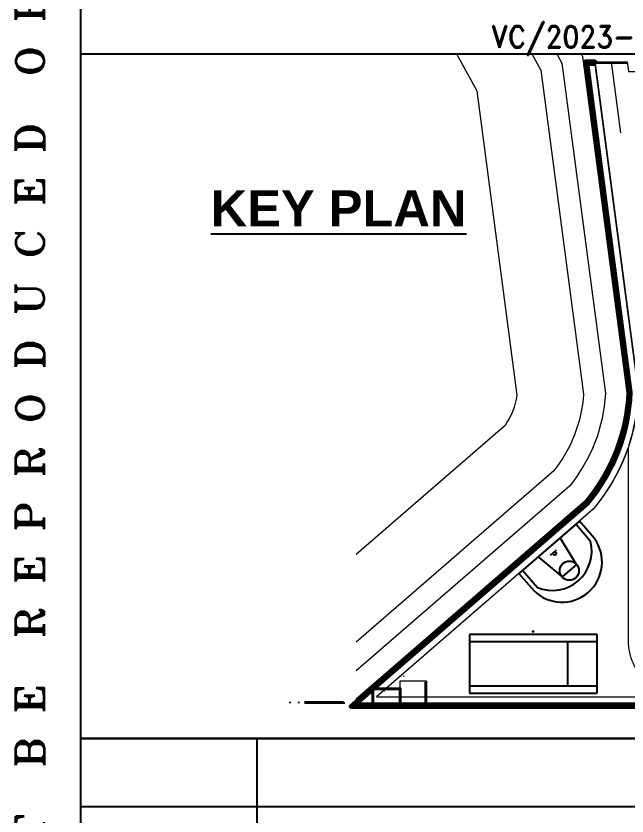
# Model space of a CAD drawing. Header units: millimetres. Extents: x 2061841 to 105821645, y -77612 to 48520811.
# Drawn here: x 2510680 to 2517186, y 31550 to 40064 of the extents above; entities that cross this region are included whole.
import ezdxf
from ezdxf.enums import TextEntityAlignment as Align

# ---------------------------------------------------------------- set-up
doc = ezdxf.new("R2010")
doc.units = ezdxf.units.MM
doc.header["$LTSCALE"] = 10
doc.header["$MEASUREMENT"] = 0
doc.layers.add('A-Site', color=253, linetype='Continuous', lineweight=9)
for name, color, linetype in [('BORDER', 5, 'Continuous'), ('SANCTION-A1 594X841$0$A1_Title Block_A-TITLE', 3, 'Continuous'), ('SHEET-TEXT', 7, 'Continuous'), ('VIN-T', 2, 'Continuous')]:
    doc.layers.add(name, color=color, linetype=linetype)
doc.styles.add('RD', font='romand.shx', dxfattribs={"width": 0.9, "height": 225})
doc.styles.add('RT', font='romant.shx', dxfattribs={"height": 250})
doc.styles.add('SANCTION-A1 594X841$0$A1_Title Block$0$A1_Title Block$0$MAS-TXTL', font='arialbd.ttf')

msp = doc.modelspace()

# ---------------------------------------------------------------- linework, layer by layer
at = {"lineweight": 15, "ltscale": 10, "transparency": 33554559}
msp.add_line((2517015.8, 39575.7), (2517115.3, 38822.5), dxfattribs=at)
at = {"color": 253, "extrusion": (0.002549, -0.002944, 0.999992)}
for p, q in [((2516678, 34687.8), (2516035, 34131.1)), ((2516836.1, 34505.2, -0.9), (2516678, 34687.8)), ((2516797.5, 34471.8, -0.9), (2516639.4, 34654.4)), ((2516648.9, 34227.6, -1.3), (2516472.2, 34509.7)), ((2516371.7, 34327, -0.3), (2516436, 34382.6, -0.3)), ((2516240.8, 34309.2), (2516494.6, 34094, -1.3)), ((2516073.6, 34164.5), (2516231.7, 33981.9, -0.9)), ((2516648.9, 34227.6, -1.3), (2516494.6, 34094, -1.3)), ((2516035, 34131.1), (2516193.1, 33948.5, -0.9))]:
    msp.add_line(p, q, dxfattribs=at)
at = {"color": 253}
for p, q in [((2516866.4, 33480.4, 0), (2515507.3, 33480.4, 0)), ((2515507.3, 33480.4, 0), (2515507.3, 32856.7, 0)), ((2516866.4, 32856.7, 0), (2516866.4, 33480.4, 0)), ((2516866.4, 33402.7, 0), (2515507.3, 33402.7, 0)), ((2516555.7, 32934.4, 0), (2516555.7, 33402.7, 0)), ((2515038.3, 32726.3), (2515038.3, 32973.3)), ((2515049.6, 32715), (2515049.6, 32984.6)), ((2515507.3, 32934.4, 0), (2516866.4, 32934.4, 0)), ((2515507.3, 32856.7, 0), (2516866.4, 32856.7, 0)), ((2513597.9, 32750.9), (2513597.9, 32765.3)), ((2513692.4, 32750.9), (2513692.4, 32765.3)), ((2513752.3, 32765.3), (2514168.1, 32765.3)), ((2513752.3, 32752.7), (2514180.7, 32752.7))]:
    msp.add_line(p, q, dxfattribs=at)
at = {"color": 253, "lineweight": 9, "transparency": 33554483}
for p, q in [((2514807.7, 33034.1), (2514802.9, 33038.9)), ((2514807.7, 33034.1), (2514807.7, 33040.9)), ((2514807.7, 33034.1), (2514812.5, 33038.9)), ((2514604, 32881.4), (2514599.3, 32886.2)), ((2514604, 32881.4), (2514604, 32888.1)), ((2514604, 32881.4), (2514608.8, 32886.2)), ((2514629.5, 32906.8), (2514625.6, 32910.8)), ((2514629.5, 32906.8), (2514629.5, 32913.6)), ((2514629.5, 32906.8), (2514634.3, 32911.6))]:
    msp.add_line(p, q, dxfattribs=at)
at = {"color": 8, "lineweight": 20, "true_color": 0x787878}
for points in [[(2515371.1, 39661.1), (2515585.9, 39266.8), (2516013.9, 36028.8, -0.114176), (2515887.2, 35706.6), (2514300.1, 34332.4)], [(2516173.8, 39661.1), (2516267.6, 39489), (2516723.5, 36039.1, -0.152071), (2516405.7, 35223.2), (2514300.1, 33400.1)], [(2516437.8, 39661.1), (2516491.8, 39562), (2516956.3, 36047.2, -0.159038), (2516573.1, 35061.4), (2514300.1, 33093.4)], [(2516696.1, 39661.1), (2516711.1, 39633.5), (2517183.9, 36056.5, -0.164608), (2516735.8, 34902.3), (2514300.1, 32793.4)]]:
    msp.add_lwpolyline(points, format="xyb", dxfattribs=at)
at = {"color": 253, "lineweight": 9}
msp.add_lwpolyline([(2516846.4, 39558.6), (2517308.5, 36062.1, -0.167265), (2516824.6, 34814.7), (2514517.4, 32817), (2519984.5, 32817), (2519984.5, 32732), (2514289.2, 32732), (2516763.9, 34874.7, 0.165474), (2517223.3, 36058.2), (2516760.6, 39558.6)], format="xyb", close=True, dxfattribs=at)
at = {"color": 253, "lineweight": 9, "transparency": 33554483}
msp.add_lwpolyline([(2517189.9, 39558.6), (2516846.4, 39558.6), (2517308.5, 36062.1, -0.166689), (2516827.6, 34818.3), (2514517.4, 32817), (2519984.5, 32817)], format="xyb", dxfattribs=at)
at = {"lineweight": 15, "ltscale": 10, "transparency": 33554687}
msp.add_lwpolyline([(2520324.7, 39576), (2520324.7, 33412.4, -0.414214), (2519729.3, 32817), (2517850.7, 32817, -0.437863), (2517202.2, 33412.4), (2517202.2, 35443.7, -0.076844), (2517214.1, 35520.7, 0.067138), (2517308.5, 36062.1), (2516844.2, 39575.7), (2517187.4, 39575.7), (2517200.5, 39473.4), (2519984.5, 39473.6), (2519984.5, 39576)], format="xyb", close=True, dxfattribs=at)
at = {"color": 253, "extrusion": (0.002549, -0.002944, 0.999992), "elevation": 6313.4}
msp.add_lwpolyline([(2516223.5, 34000.6, 0.615909), (2516789.3, 34490.5, 1.623616)], format="xyb", dxfattribs=at)
at = {"color": 253, "lineweight": 9, "transparency": 33554483}
msp.add_lwpolyline([(2517474.3, 32912), (2517474.3, 32912), (2517474.3, 32732), (2515049.6, 32732), (2515049.6, 32984.6), (2514766.1, 32984.6), (2514766.1, 32896.4)], dxfattribs=at)
at = {"color": 253}
for points in [[(2514610.2, 32715), (2514777.5, 32715), (2514777.5, 32907.7), (2514471.3, 32907.7), (2514471.3, 32715), (2514525.2, 32715)], [(2514610.2, 32726.3), (2514766.1, 32726.3), (2514766.1, 32896.4), (2514482.6, 32896.4), (2514482.6, 32726.3), (2514525.2, 32726.3)]]:
    msp.add_lwpolyline(points, dxfattribs=at)
at = {"color": 253, "extrusion": (0.002549, -0.002944, 0.999992)}
for centre, radius in [((2516406.8, 34360.7, 6313.4), 17), ((2516563.6, 34179.6, 6313.4), 102.1)]:
    msp.add_circle(centre, radius, dxfattribs=at)
at = {"color": 253}
msp.add_circle((2516186.8, 33514.4, 0), 5.67, dxfattribs=at)
at = {"color": 253, "extrusion": (0.002549, -0.002944, 0.999992)}
msp.add_arc((2516484.8, 34270.6, 6313.4), 426.5, 225.33254, 36.44351, dxfattribs=at)
at = {"layer": 'A-Site', "color": 6, "lineweight": 60}
msp.add_lwpolyline([(2516847.2, 39558.6), (2516845.1, 39575.7), (2516741.2, 39575.7), (2517206.2, 36057.5, -0.165102), (2516751.7, 34886.6), (2514243.6, 32715), (2519984.5, 32715), (2519984.5, 32732), (2514289.2, 32732), (2516763.9, 34874.7, 0.165474), (2517223.3, 36058.2), (2516760.6, 39558.6)], format="xyb", close=True, dxfattribs=at)
at = {"layer": 'BORDER'}
for p, q in [((2511370.4, -2789.9), (2511370.4, 57210.1)), ((2511370.4, 32374.9), (2522870.4, 32374.9))]:
    msp.add_line(p, q, dxfattribs=at)
at = {"layer": 'BORDER', "color": 4}
for p, q in [((2511370.4, 32374.9), (2522870.4, 32374.9)), ((2511370.4, 32374.9), (2522870.4, 32374.9)), ((2522870.4, 32374.9), (2511467.3, 32374.9)), ((2513244.9, 32374.9), (2513244.9, 30223.8)), ((2511370.4, 31651.8), (2522870.4, 31651.8))]:
    msp.add_line(p, q, dxfattribs=at)
at = {"layer": 'BORDER'}
msp.add_lwpolyline([(2522870.4, 39661.1), (2522870.4, 32374.9), (2511370.4, 32374.9), (2511370.4, 39661.1)], close=True, dxfattribs=at)

# ---------------------------------------------------------------- texts
at = {"layer": 'SANCTION-A1 594X841$0$A1_Title Block_A-TITLE', "color": 2, "ltscale": 0.15, "insert": (2512752.7, 38210), "char_height": 385.53, "width": 2736.782, "attachment_point": 1, "style": 'SANCTION-A1 594X841$0$A1_Title Block$0$A1_Title Block$0$MAS-TXTL'}
msp.add_mtext('\\LKEY PLAN\\l', dxfattribs=at)
at = {"layer": 'SHEET-TEXT', "color": 1, "style": 'RT', "width": 0.948496}
msp.add_text('T H I S   D R A W I N G   I S   P R O P E R T Y   O F   V I N T E C H   C O N S U L T A N T S  A N D  S H A L L  N O T  B E  R E P R O D U C E D  O R  U S E D  W I T H O U T  W R I T T E N  P E R M I S S I O N.', height=300, rotation=90, dxfattribs=at).set_placement((2510979.6, -2399.9), (2510979.6, 56975.9), align=Align.FIT)
at = {"layer": 'VIN-T', "color": 1, "style": 'RD', "width": 0.9}
msp.add_text('VC/2023-24/726/N1-101/28', height=234.301, dxfattribs=at).set_placement((2515738.9, 39724.5, 413401.5))

doc.saveas('drawing.dxf')
